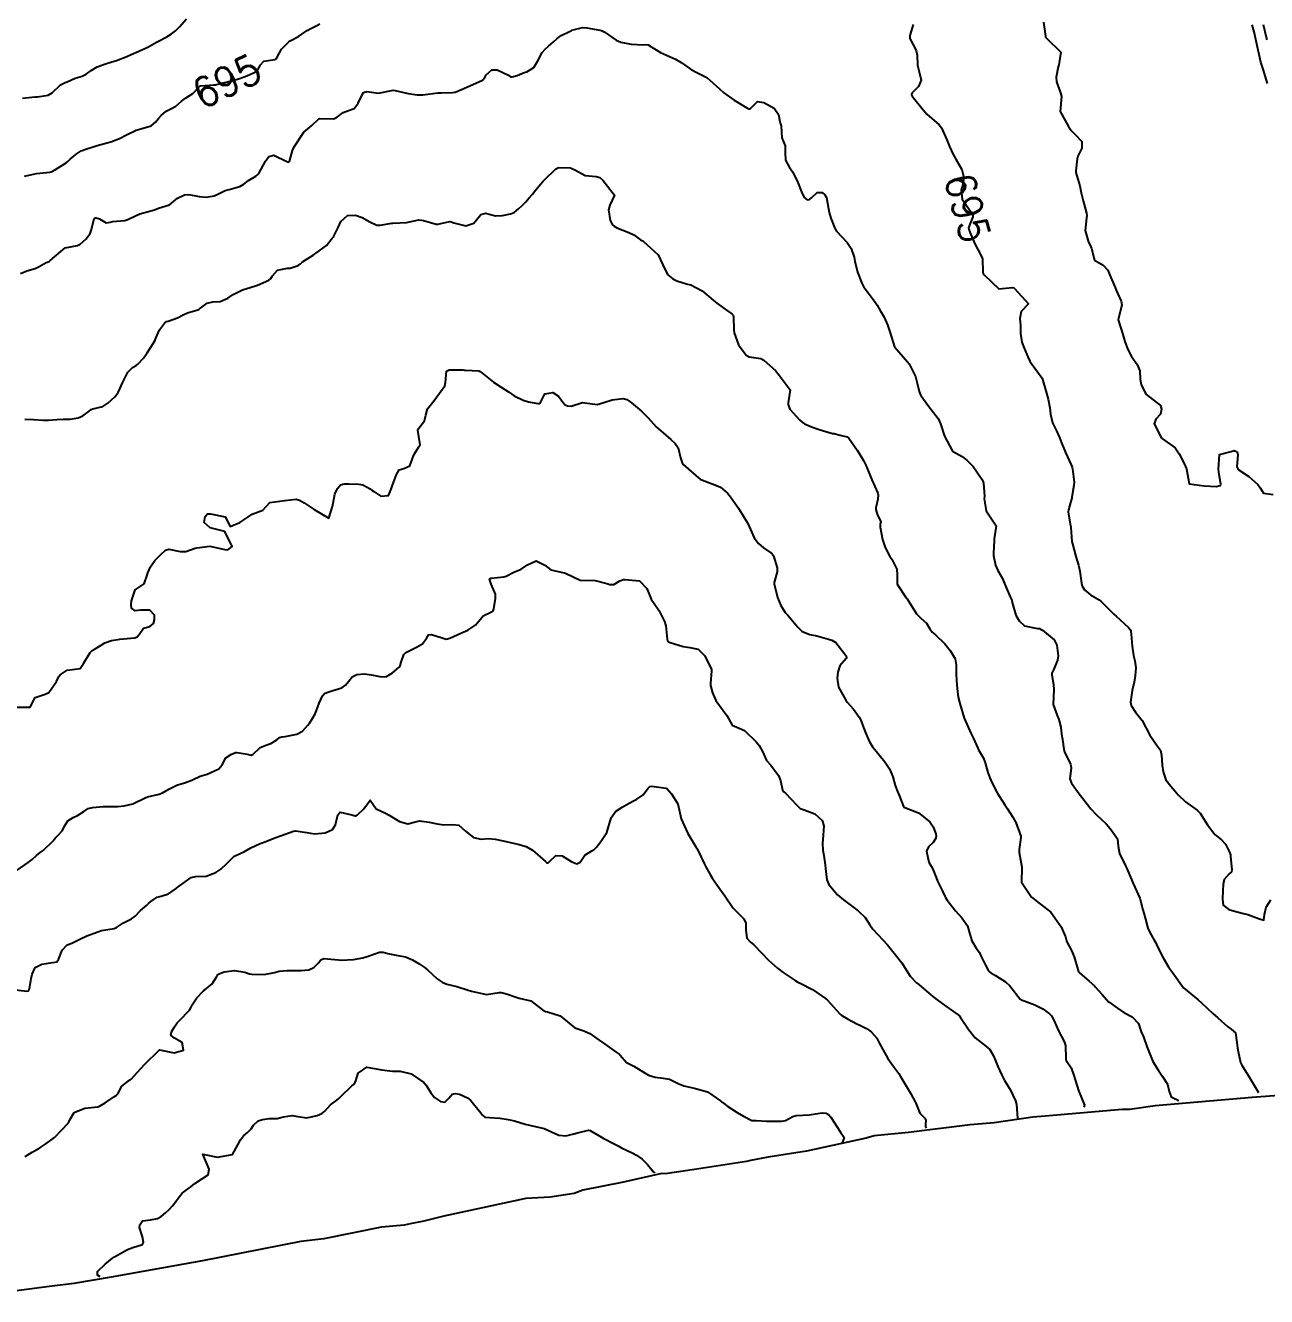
# Model space of a CAD drawing. Header units: metres. Extents: x 292545 to 299085, y 7450245 to 7463078.
# Drawn here: x 293820.4 to 293987.8, y 7462580.2 to 7462751.7 of the extents above; entities that cross this region are included whole.
import ezdxf
from ezdxf.enums import TextEntityAlignment as Align

# ---------------------------------------------------------------- set-up
doc = ezdxf.new("R2010")
doc.units = ezdxf.units.M
for name, color, linetype in [('Area', 45, 'Continuous'), ('Cotas', 45, 'Continuous'), ('Curvas de Nivel 1m', 11, 'Continuous'), ('Curvas de Nivel 5m', 15, 'Continuous')]:
    doc.layers.add(name, color=color, linetype=linetype)
doc.styles.add('Style-STANDARD', font='STANDARD.shx')

msp = doc.modelspace()

# ---------------------------------------------------------------- linework, layer by layer
at = {"layer": 'Area'}
msp.add_polyline3d([(293992.36, 7462607.53, 696.35), (293985.83, 7462607.04, 695.91), (293972.73, 7462605.92, 697.13), (293969.34, 7462605.41, 697.3), (293968.31, 7462605.44, 697.37), (293957.91, 7462604.54, 698.7), (293956.23, 7462604.38, 698.79), (293951.02, 7462603.61, 699.2), (293947.79, 7462603.35, 699.61), (293939.47, 7462602.34, 700.27), (293934.83, 7462601.87, 700.72), (293933.77, 7462601.58, 700.84), (293925.71, 7462599.83, 701.07), (293920.53, 7462599.02, 701.04), (293918.18, 7462598.57, 701.12), (293917.61, 7462598.4, 701.14), (293910.61, 7462597.35, 701.52), (293906.65, 7462596.74, 701.8), (293906.22, 7462596.78, 701.78), (293900.81, 7462595.59, 702.24), (293895.53, 7462594.56, 702.2), (293894.37, 7462594.08, 702.22), (293891.16, 7462593.61, 702.31), (293887.84, 7462593.43, 702.32), (293876.78, 7462591.04, 702.63), (293874.09, 7462590.35, 702.7), (293872.27, 7462589.99, 702.75), (293871.44, 7462589.84, 702.67), (293868.39, 7462589.55, 702.83), (293860.63, 7462588, 702.68), (293857.51, 7462587.64, 702.45), (293844.26, 7462585, 702.39), (293831.92, 7462582.82, 702), (293826.91, 7462581.95, 701.88), (293823.59, 7462581.57, 701.66), (293813.26, 7462580.2, 701.23)], dxfattribs=at)
at = {"layer": 'Curvas de Nivel 1m', "flags": 128}
for points, elevation in [([(293819.96, 7462741.86), (293821.62, 7462742.03), (293821.97, 7462742.04), (293823.41, 7462742.23), (293823.97, 7462742.58), (293825.11, 7462743.64), (293825.7, 7462743.93), (293825.99, 7462744.06), (293827.09, 7462744.52), (293828, 7462744.81), (293828.55, 7462745.06), (293829.22, 7462745.59), (293830.02, 7462746.08), (293831.14, 7462746.45), (293832.02, 7462746.72), (293832.66, 7462746.92), (293834.03, 7462747.45), (293834.22, 7462747.54), (293836.04, 7462748.36), (293836.85, 7462748.7), (293838.05, 7462749.39), (293838.11, 7462749.43), (293838.21, 7462749.49), (293839.41, 7462750.13), (293840.07, 7462750.52), (293840.61, 7462750.92), (293841.16, 7462751.45), (293842.09, 7462752.53)], 694), ([(293819.69, 7462718.2), (293820.54, 7462718.54), (293821.69, 7462718.87), (293822.23, 7462719.14), (293823.17, 7462719.67), (293823.54, 7462719.83), (293823.71, 7462719.93), (293825.72, 7462721.63), (293827.36, 7462721.98), (293827.73, 7462722.14), (293828.52, 7462722.82), (293829.07, 7462723.6), (293829.25, 7462724.11), (293829.61, 7462725.59), (293829.7, 7462725.67), (293829.77, 7462725.7), (293829.9, 7462725.71), (293830.34, 7462725.58), (293831.24, 7462725.04), (293831.77, 7462725.13), (293832.12, 7462725.2), (293833.77, 7462725.34), (293833.92, 7462725.39), (293834.24, 7462725.54), (293835.28, 7462726.02), (293835.78, 7462726.22), (293836.77, 7462726.49), (293837.79, 7462726.79), (293838.3, 7462726.98), (293839.79, 7462727.47), (293840.89, 7462728.37), (293841.81, 7462728.82), (293842.4, 7462728.85), (293843.81, 7462728.58), (293844.75, 7462728.47), (293845.81, 7462728.68), (293846.3, 7462728.9), (293847.32, 7462729.38), (293847.82, 7462729.53), (293849.26, 7462729.92), (293849.83, 7462730.24), (293850.44, 7462730.74), (293851.42, 7462731.33), (293851.68, 7462731.5), (293851.85, 7462731.69), (293852.75, 7462733.32), (293853.21, 7462733.97), (293853.88, 7462734.15), (293855.61, 7462733.28), (293855.86, 7462733.19), (293855.96, 7462733.28), (293856.37, 7462734.79), (293856.59, 7462735.27), (293857.91, 7462737.25), (293858.99, 7462738.17), (293859.93, 7462739.06), (293860.06, 7462739.1), (293861.93, 7462739.06), (293862.29, 7462739.2), (293863.21, 7462739.92), (293863.95, 7462740.16), (293864.68, 7462740.44), (293865.25, 7462741.17), (293865.48, 7462741.65), (293865.98, 7462742.59), (293866.4, 7462742.74), (293867.98, 7462742.52), (293869.73, 7462742.86), (293869.98, 7462742.92), (293870.21, 7462742.87), (293871.98, 7462742.45), (293873.19, 7462742.29), (293873.98, 7462742.31), (293874.64, 7462742.39), (293875.98, 7462742.55), (293876.45, 7462742.57), (293877.98, 7462742.6), (293878.32, 7462742.67), (293879.18, 7462743), (293879.99, 7462743.36), (293881.13, 7462743.84), (293882, 7462744.27), (293882.33, 7462744.64), (293882.5, 7462744.97), (293883.29, 7462745.68), (293884.01, 7462745.65), (293885.5, 7462744.93), (293885.8, 7462744.72), (293886, 7462744.71), (293886.17, 7462744.75), (293886.68, 7462744.91), (293887.63, 7462745.28), (293888.01, 7462745.4), (293888.93, 7462745.98), (293889.46, 7462746.88), (293890.04, 7462747.99), (293890.45, 7462748.46), (293890.93, 7462748.86), (293891.53, 7462749.38), (293892.06, 7462749.89), (293892.62, 7462750.29), (293893.74, 7462750.83), (293893.97, 7462750.94), (293894.08, 7462750.99), (293895.51, 7462751.38), (293896.08, 7462751.34), (293897.85, 7462751.01), (293898.08, 7462750.95), (293898.42, 7462750.78), (293900.06, 7462749.66), (293900.68, 7462749.38), (293902.06, 7462749.13), (293903.72, 7462749.05), (293904.06, 7462749.07), (293904.37, 7462749.02), (293904.83, 7462748.7), (293906.04, 7462747.99), (293907.25, 7462747.45), (293908.03, 7462747.12), (293908.79, 7462746.65), (293910.01, 7462745.79), (293910.75, 7462745.37), (293912, 7462744.77), (293912.26, 7462744.61), (293913.99, 7462743.11), (293914.58, 7462742.58), (293915.97, 7462741.55), (293917.65, 7462740.54), (293917.86, 7462740.45), (293917.95, 7462740.41), (293918.11, 7462740.38), (293918.25, 7462740.54), (293919.09, 7462741.4), (293919.96, 7462741.27), (293921.35, 7462740.51), (293921.94, 7462739.63), (293922.11, 7462738.67), (293922.17, 7462738.5), (293922.29, 7462738.13), (293922.4, 7462736.49), (293922.82, 7462735.41), (293922.84, 7462734.49), (293922.87, 7462733.48), (293923.42, 7462732.48), (293923.85, 7462731.85), (293924.56, 7462730.46), (293925.06, 7462729.21), (293925.42, 7462728.45), (293925.81, 7462728.14), (293926.11, 7462728.15), (293926.41, 7462728.44), (293927.16, 7462729.1), (293927.82, 7462729.1), (293928.2, 7462728.81), (293928.4, 7462728.42), (293928.55, 7462727.67), (293928.79, 7462726.41), (293929.01, 7462725.64), (293929.48, 7462724.4), (293929.56, 7462724.2), (293929.76, 7462723.92), (293931.22, 7462722.39), (293931.73, 7462721.56), (293932.13, 7462720.38), (293932.23, 7462719.85), (293932.57, 7462718.37), (293933.16, 7462716.88), (293933.46, 7462716.36), (293933.67, 7462716.09), (293934.99, 7462714.34), (293935.23, 7462713.93), (293935.63, 7462713.2), (293936.2, 7462712.32), (293936.65, 7462711.27), (293936.97, 7462710.32), (293937.57, 7462708.31), (293939.34, 7462706.29), (293939.55, 7462706), (293940.4, 7462704.28), (293940.66, 7462703.42), (293940.91, 7462702.27), (293941.07, 7462701.84), (293941.49, 7462701.22), (293942.22, 7462700.25), (293943.46, 7462698.64), (293943.67, 7462698.24), (293943.77, 7462697.91), (293944.32, 7462696.23), (293945.4, 7462694.22), (293946.69, 7462693.5), (293947.39, 7462692.97), (293948.18, 7462692.18), (293949.37, 7462690.44), (293949.5, 7462690.17), (293949.6, 7462689.93), (293949.74, 7462688.17), (293949.68, 7462687.81), (293949.95, 7462686.16), (293951.28, 7462684.15), (293951.04, 7462682.38), (293951.03, 7462682.15), (293950.93, 7462680.47), (293950.94, 7462680.15), (293951.22, 7462678.86), (293951.53, 7462678.15), (293952.13, 7462677.06), (293952.5, 7462676.14), (293953.18, 7462674.56), (293953.33, 7462674.29), (293953.41, 7462674.13), (293953.47, 7462673.82), (293953.93, 7462672.12), (293954.39, 7462671.36), (293955.13, 7462670.68), (293956.88, 7462670.33), (293957.13, 7462670.29), (293957.27, 7462670.23), (293957.55, 7462670.07), (293959.1, 7462668.76), (293959.47, 7462668.05), (293959.67, 7462666.64), (293959.57, 7462666.05), (293959.06, 7462664.81), (293958.82, 7462664.3), (293958.8, 7462664.06), (293959.03, 7462662.76), (293959.08, 7462662.06), (293959, 7462660.06), (293959.53, 7462658.59), (293959.73, 7462658.05), (293960.01, 7462657.01), (293960.12, 7462656.04), (293960.25, 7462655.34), (293960.43, 7462654.04), (293960.53, 7462653.64), (293960.92, 7462652.88), (293961.33, 7462652.03), (293961.39, 7462651.53), (293961.22, 7462650.03), (293961.44, 7462649.46), (293962.51, 7462648.01), (293962.86, 7462647.56), (293964.07, 7462646), (293964.82, 7462645.16), (293965.45, 7462644.61), (293966.14, 7462643.97), (293966.44, 7462643.6), (293966.8, 7462643.13), (293967.68, 7462641.95), (293967.77, 7462640.96), (293967.95, 7462639.95), (293968.75, 7462638.28), (293968.92, 7462637.94), (293969.07, 7462637.6), (293969.79, 7462635.93), (293970.69, 7462633.92), (293971.1, 7462632.34), (293971.23, 7462631.91), (293971.45, 7462631.12), (293971.76, 7462629.9), (293972.03, 7462629.29), (293972.63, 7462628.26), (293972.82, 7462627.89), (293973.03, 7462627.48), (293973.82, 7462625.88), (293974.58, 7462624.58), (293975.14, 7462623.86), (293976.55, 7462621.85), (293978.53, 7462620.24), (293978.97, 7462619.82), (293980.51, 7462618.37), (293981.19, 7462617.79), (293982.49, 7462616.64), (293982.99, 7462616.27), (293983.57, 7462615.76), (293983.75, 7462614.48), (293983.85, 7462613.76), (293983.95, 7462613.26), (293984.24, 7462611.75), (293984.43, 7462611.39), (293985.47, 7462609.74), (293986.39, 7462608.16), (293986.68, 7462607.73)], 696), ([(293957.68, 7462752.07), (293957.94, 7462750.2), (293957.97, 7462750.07), (293958.07, 7462749.91), (293960.04, 7462748.05), (293959.73, 7462746.35), (293959.68, 7462746.05), (293959.39, 7462744.67), (293959.44, 7462744.06), (293959.98, 7462742.55), (293960.09, 7462742.05), (293959.95, 7462740.05), (293961.07, 7462738.03), (293961.39, 7462737.5), (293961.91, 7462736.97), (293962.84, 7462736.01), (293962.83, 7462735.08), (293962.32, 7462734.02), (293962.22, 7462733.67), (293962.02, 7462732.02), (293962.05, 7462731.81), (293962.57, 7462730.01), (293962.78, 7462729.06), (293963.01, 7462728.01), (293963.46, 7462726.34), (293963.52, 7462726), (293963.48, 7462725.71), (293963.32, 7462724.01), (293963.74, 7462722.43), (293963.99, 7462722), (293964.15, 7462721.58), (293964.54, 7462719.99), (293965.71, 7462719.32), (293966.36, 7462718.63), (293966.63, 7462717.97), (293967.33, 7462716.31), (293967.49, 7462715.96), (293967.66, 7462715.55), (293968.17, 7462714.47), (293968.25, 7462713.95), (293967.79, 7462712.12), (293967.76, 7462711.96), (293967.79, 7462711.79), (293968.37, 7462709.95), (293968.67, 7462709.03), (293969.06, 7462707.94), (293969.56, 7462706.99), (293970.32, 7462705.92), (293970.66, 7462705.04), (293970.71, 7462703.92), (293970.84, 7462703.24), (293971.5, 7462701.91), (293973.48, 7462700.39), (293973.61, 7462699.89), (293973.47, 7462699.23), (293972.81, 7462698.54), (293972.6, 7462697.9), (293973.44, 7462696.27), (293973.58, 7462696.04), (293973.74, 7462695.89), (293975.42, 7462694.67), (293975.99, 7462693.85), (293976.67, 7462692.57), (293976.95, 7462691.84), (293977.35, 7462689.84), (293979.35, 7462689.53), (293981, 7462689.45), (293981.35, 7462689.53), (293981.54, 7462689.6), (293981.62, 7462689.79), (293981.37, 7462691.1), (293981.3, 7462691.79), (293981.4, 7462693.79), (293982.99, 7462694.19), (293983.41, 7462694.3), (293983.8, 7462694.15), (293983.9, 7462693.76), (293983.74, 7462692.12), (293983.92, 7462691.76), (293985.37, 7462690.8), (293986.61, 7462689.73), (293986.9, 7462689.28), (293987.34, 7462688.58), (293988.67, 7462688.37)], 694), ([(293987.91, 7462743.8), (293987.31, 7462745.73), (293987.01, 7462746.71), (293986.76, 7462747.73), (293986.63, 7462748.31), (293986.33, 7462749.74), (293986.08, 7462750.78), (293985.83, 7462751.74)], 694), ([(293820.29, 7462698.54), (293821.45, 7462698.49), (293822.73, 7462698.39), (293823.45, 7462698.39), (293824.59, 7462698.51), (293825.45, 7462698.56), (293826.39, 7462698.56), (293827.45, 7462698.72), (293828.08, 7462698.98), (293828.94, 7462699.6), (293829.23, 7462699.83), (293829.47, 7462699.92), (293830.78, 7462700.27), (293831.47, 7462700.69), (293832.43, 7462701.56), (293832.89, 7462702.16), (293833.51, 7462703.54), (293834.17, 7462704.89), (293834.81, 7462705.53), (293835.28, 7462705.78), (293835.54, 7462705.96), (293836.27, 7462706.79), (293836.76, 7462707.5), (293837.58, 7462708.76), (293837.85, 7462709.21), (293837.96, 7462709.49), (293838.46, 7462710.61), (293839.1, 7462711.48), (293839.38, 7462711.7), (293839.61, 7462711.78), (293840.87, 7462712.2), (293841.62, 7462712.6), (293842.2, 7462712.87), (293843.63, 7462713.28), (293843.73, 7462713.32), (293843.84, 7462713.42), (293844.85, 7462714.2), (293845.64, 7462714.35), (293846.61, 7462714.42), (293847.65, 7462714.88), (293848.39, 7462715.37), (293849.66, 7462716), (293850.68, 7462716.32), (293851.67, 7462716.6), (293853.18, 7462717.31), (293853.47, 7462717.51), (293853.68, 7462717.89), (293854.37, 7462718.62), (293855.7, 7462718.89), (293856.06, 7462718.91), (293857.13, 7462719.27), (293857.46, 7462719.51), (293857.71, 7462719.75), (293859.15, 7462720.67), (293859.72, 7462721.05), (293859.82, 7462721.13), (293859.98, 7462721.23), (293860.97, 7462721.97), (293861.74, 7462722.94), (293861.86, 7462723.09), (293861.95, 7462723.21), (293862.56, 7462724.4), (293862.89, 7462725.19), (293863.78, 7462726.03), (293864.89, 7462726.07), (293865.78, 7462725.76), (293866.82, 7462725.15), (293867.77, 7462724.69), (293868.19, 7462724.71), (293869.77, 7462724.96), (293869.91, 7462724.97), (293871.77, 7462725.09), (293873.44, 7462725.41), (293873.78, 7462725.4), (293874.05, 7462725.34), (293874.99, 7462725.05), (293875.77, 7462724.85), (293875.97, 7462724.84), (293876.8, 7462725.03), (293877.6, 7462725.2), (293877.77, 7462725.18), (293878.16, 7462725.02), (293879.77, 7462724.62), (293880.82, 7462724.98), (293881.78, 7462726.15), (293882.42, 7462726.33), (293883.78, 7462725.99), (293884.72, 7462726), (293885.78, 7462726.24), (293886.29, 7462726.41), (293886.87, 7462726.91), (293887.34, 7462727.36), (293887.8, 7462727.79), (293888.32, 7462728.38), (293888.74, 7462728.89), (293889.22, 7462729.49), (293889.83, 7462730.25), (293890.13, 7462730.58), (293890.43, 7462730.87), (293891.86, 7462732.27), (293892.24, 7462732.47), (293893.86, 7462732.43), (293894.56, 7462732.12), (293895.84, 7462731.43), (293897.35, 7462731.28), (293897.84, 7462731.12), (293898.24, 7462730.78), (293899.81, 7462728.76), (293899.18, 7462727.39), (293898.99, 7462726.77), (293899.21, 7462725.32), (293899.55, 7462724.76), (293899.76, 7462724.59), (293900.15, 7462724.36), (293901.75, 7462723.74), (293902.42, 7462723.41), (293903.34, 7462722.72), (293903.61, 7462722.58), (293903.74, 7462722.5), (293905.72, 7462720.69), (293906.65, 7462718.68), (293907.02, 7462718), (293907.68, 7462717.46), (293908.22, 7462717.2), (293909.67, 7462716.76), (293910.13, 7462716.64), (293911.66, 7462715.87), (293913.11, 7462714.6), (293913.4, 7462714.35), (293913.64, 7462714.19), (293915.06, 7462713.14), (293915.62, 7462712.74), (293915.81, 7462712.57), (293915.85, 7462712.34), (293915.91, 7462710.57), (293915.96, 7462710.2), (293916.55, 7462708.56), (293917.56, 7462707.19), (293917.99, 7462706.97), (293919.55, 7462706.72), (293919.97, 7462706.52), (293921.53, 7462705.11), (293922.04, 7462704.49), (293923.5, 7462702.48), (293923.22, 7462700.75), (293923.24, 7462700.48), (293923.47, 7462699.88), (293924.78, 7462698.46), (293925.14, 7462698.15), (293925.45, 7462697.93), (293926.37, 7462697.51), (293927.44, 7462697.14), (293929.23, 7462696.62), (293929.43, 7462696.59), (293929.59, 7462696.56), (293930.25, 7462696.4), (293931.2, 7462696.15), (293931.43, 7462695.98), (293932.55, 7462694.37), (293933.39, 7462692.97), (293933.7, 7462692.36), (293933.92, 7462691.81), (293934.51, 7462690.35), (293935.34, 7462688.54), (293935.39, 7462688.34), (293935.33, 7462687.74), (293935.07, 7462686.59), (293935.07, 7462686.34), (293935.31, 7462685.6), (293935.73, 7462684.76), (293935.67, 7462684.33), (293935.66, 7462683.97), (293935.96, 7462682.33), (293936.29, 7462681.36), (293936.77, 7462680.32), (293936.96, 7462680.03), (293937.23, 7462679.64), (293937.88, 7462678.3), (293937.95, 7462677.55), (293937.93, 7462676.3), (293939.17, 7462674.44), (293939.3, 7462674.29), (293939.5, 7462673.95), (293940.57, 7462672.28), (293941.14, 7462671.72), (293941.88, 7462671.01), (293942.35, 7462670.25), (293942.68, 7462669.81), (293943.12, 7462669.45), (293944.39, 7462668.23), (293945.09, 7462667.35), (293945.75, 7462666.21), (293945.89, 7462665.39), (293945.89, 7462664.21), (293945.95, 7462663.3), (293946.04, 7462662.21), (293946.18, 7462661.04), (293946.38, 7462660.21), (293946.98, 7462658.2), (293947.89, 7462656.19), (293948.23, 7462655.46), (293948.82, 7462654.17), (293948.85, 7462654.09), (293948.93, 7462653.96), (293949.57, 7462652.82), (293949.8, 7462652.17), (293950.19, 7462650.87), (293950.42, 7462650.16), (293950.56, 7462649.83), (293950.87, 7462649.19), (293951.44, 7462648.14), (293952.46, 7462646.51), (293952.73, 7462646.13), (293952.83, 7462645.97), (293953.56, 7462644.86), (293953.97, 7462644.12), (293954.62, 7462642.29), (293954.63, 7462642.11), (293954.38, 7462640.51), (293954.4, 7462640.11), (293954.74, 7462638.11), (293954.72, 7462636.11), (293956.06, 7462634.09), (293956.4, 7462633.79), (293956.69, 7462633.58), (293958.67, 7462632.06), (293960.07, 7462630.05), (293960.63, 7462628.73), (293960.78, 7462628.19), (293960.84, 7462628.04), (293961.46, 7462626.87), (293961.81, 7462626.02), (293962.29, 7462624.3), (293962.4, 7462624.01), (293962.47, 7462623.91), (293962.57, 7462623.81), (293963.79, 7462622.77), (293964.55, 7462622.11), (293964.67, 7462621.99), (293965.59, 7462620.92), (293966.44, 7462619.97), (293966.52, 7462619.9), (293967.65, 7462619.09), (293968.51, 7462618.51), (293969.66, 7462617.93), (293970.49, 7462617.05), (293970.76, 7462616.19), (293970.85, 7462615.92), (293971.15, 7462615.23), (293971.62, 7462613.91), (293972.43, 7462611.9), (293973.21, 7462610.67), (293973.74, 7462609.88), (293974.4, 7462608.86), (293974.65, 7462607.87), (293974.89, 7462607.12), (293975.42, 7462606.88), (293975.81, 7462606.72), (293975.84, 7462606.55)], 697), ([(293818.99, 7462659.71), (293820.99, 7462659.69), (293821.67, 7462661.02), (293823.01, 7462661.47), (293823.52, 7462661.66), (293824.53, 7462663.15), (293824.77, 7462663.64), (293824.86, 7462663.82), (293825.04, 7462664.04), (293826, 7462664.68), (293827.05, 7462664.83), (293827.74, 7462664.92), (293828.18, 7462665.6), (293829.08, 7462667.08), (293829.35, 7462667.32), (293829.75, 7462667.58), (293830.58, 7462668.08), (293831.09, 7462668.37), (293831.95, 7462668.71), (293833.1, 7462668.89), (293834.58, 7462669.01), (293835.1, 7462669.05), (293835.43, 7462669.18), (293835.72, 7462669.51), (293836.27, 7462670.36), (293837.12, 7462670.59), (293837.63, 7462670.99), (293837.79, 7462671.49), (293837.76, 7462672.11), (293837.15, 7462672.8), (293835.86, 7462672.79), (293835.14, 7462672.69), (293834.67, 7462673.05), (293834.62, 7462673.53), (293834.66, 7462674.03), (293835.18, 7462675.52), (293836.37, 7462676.33), (293836.79, 7462677.5), (293836.88, 7462677.83), (293837.21, 7462678.62), (293837.81, 7462679.49), (293838.53, 7462680.19), (293839.24, 7462680.89), (293839.72, 7462680.99), (293841.24, 7462680.68), (293841.98, 7462680.7), (293843.25, 7462681.16), (293843.47, 7462681.21), (293845.25, 7462681.4), (293847.25, 7462680.98), (293847.68, 7462680.94), (293848.23, 7462681.37), (293847.27, 7462683.38), (293845.28, 7462683.9), (293844.47, 7462684.6), (293844.62, 7462685.41), (293844.92, 7462685.78), (293845.3, 7462685.78), (293847.29, 7462685.38), (293847.99, 7462684.08), (293849.29, 7462684.62), (293850.35, 7462685.34), (293850.92, 7462685.72), (293851.3, 7462685.88), (293852.37, 7462686.25), (293853.32, 7462687.31), (293855.33, 7462687.58), (293856.86, 7462687.73), (293857.33, 7462687.6), (293857.96, 7462687.25), (293859.31, 7462686.35), (293861.29, 7462685.21), (293861.77, 7462686.76), (293861.85, 7462687.2), (293862.11, 7462688.42), (293862.43, 7462689.2), (293862.87, 7462689.67), (293863.35, 7462689.8), (293863.97, 7462689.8), (293865.35, 7462689.77), (293865.86, 7462689.67), (293866.85, 7462689.15), (293867.14, 7462688.94), (293867.34, 7462688.8), (293868.31, 7462688.15), (293869.33, 7462688.24), (293869.68, 7462689.11), (293869.86, 7462689.63), (293870.41, 7462691.1), (293870.76, 7462691.71), (293871.38, 7462691.91), (293872.22, 7462692.24), (293872.54, 7462693.08), (293872.74, 7462693.73), (293873.41, 7462694.8), (293873.54, 7462694.94), (293873.61, 7462695.07), (293873.42, 7462696.2), (293873.3, 7462697.07), (293873.33, 7462697.18), (293873.44, 7462697.34), (293874.18, 7462698.33), (293874.36, 7462699.06), (293874.6, 7462699.93), (293875.48, 7462701.05), (293876.92, 7462703.03), (293877.03, 7462703.51), (293877.17, 7462705.03), (293877.53, 7462705.21), (293879.35, 7462705.19), (293879.53, 7462705.17), (293879.7, 7462705.16), (293881.53, 7462705.04), (293881.69, 7462704.97), (293883.51, 7462703.52), (293884.39, 7462702.94), (293885.5, 7462702.24), (293886.29, 7462701.71), (293887.49, 7462701.12), (293888.23, 7462700.89), (293889.48, 7462700.64), (293889.7, 7462700.66), (293889.87, 7462700.88), (293890.4, 7462701.96), (293891.5, 7462702.15), (293892.27, 7462701.63), (293892.86, 7462700.84), (293893.14, 7462700.49), (293893.48, 7462700.32), (293893.99, 7462700.31), (293895.48, 7462700.81), (293897.48, 7462700.54), (293898.36, 7462700.78), (293899.49, 7462701.16), (293900.92, 7462701.31), (293901.49, 7462701.21), (293901.76, 7462701.01), (293902.09, 7462700.73), (293903.47, 7462699.63), (293904.35, 7462698.7), (293905.44, 7462697.5), (293906.38, 7462696.68), (293907.42, 7462695.8), (293908, 7462695.24), (293908.39, 7462694.66), (293908.73, 7462693.31), (293908.93, 7462692.65), (293909.12, 7462692.39), (293909.38, 7462692.17), (293911.13, 7462690.62), (293911.36, 7462690.45), (293911.68, 7462690.3), (293913.35, 7462689.69), (293914.11, 7462689.35), (293915.06, 7462688.57), (293915.34, 7462688.23), (293916.52, 7462686.56), (293917.3, 7462685.3), (293917.74, 7462684.55), (293918.15, 7462683.67), (293918.65, 7462682.54), (293919.26, 7462681.79), (293919.92, 7462681.19), (293920.9, 7462680.51), (293921.1, 7462680.36), (293921.24, 7462680.1), (293921.75, 7462678.49), (293921.77, 7462677.94), (293921.37, 7462676.5), (293921.37, 7462676.32), (293921.81, 7462674.49), (293922.24, 7462673.4), (293922.85, 7462672.48), (293923.14, 7462672.16), (293924.55, 7462670.47), (293925.12, 7462669.89), (293926.16, 7462669.49), (293927.11, 7462669.31), (293928.66, 7462668.86), (293929.11, 7462668.72), (293929.67, 7462668.4), (293931.08, 7462666.6), (293931.11, 7462666.39), (293931.07, 7462666.26), (293930.21, 7462665.25), (293929.96, 7462664.4), (293929.84, 7462663.6), (293930.02, 7462662.4), (293931.01, 7462660.66), (293931.22, 7462660.39), (293932.04, 7462659.42), (293932.8, 7462658.36), (293932.98, 7462658.02), (293933.62, 7462656.35), (293934.15, 7462655.13), (293934.63, 7462654.34), (293934.93, 7462653.97), (293936.29, 7462652.33), (293936.9, 7462651.36), (293937.36, 7462650.31), (293937.69, 7462649.12), (293937.97, 7462648.3), (293938.26, 7462647.7), (293938.79, 7462646.29), (293938.84, 7462646.22), (293938.97, 7462646.16), (293940.82, 7462645.46), (293942.37, 7462644.25), (293942.81, 7462643.57), (293943.15, 7462642.6), (293943.21, 7462642.24), (293943.12, 7462641.92), (293942.78, 7462641.46), (293942.18, 7462640.85), (293941.89, 7462640.26), (293942.23, 7462638.77), (293942.51, 7462638.25), (293942.74, 7462637.83), (293943.2, 7462636.72), (293943.39, 7462636.24), (293944.06, 7462634.87), (293944.38, 7462634.22), (293944.47, 7462634.01), (293944.69, 7462633.67), (293945.81, 7462632.21), (293946.66, 7462631.27), (293947.44, 7462630.19), (293947.75, 7462629.07), (293948.02, 7462628.19), (293948.61, 7462627.21), (293949.04, 7462626.61), (293949.25, 7462626.17), (293949.84, 7462624.91), (293950.26, 7462624.15), (293950.4, 7462623.98), (293950.57, 7462623.85), (293951.2, 7462623.51), (293952.56, 7462622.65), (293953.12, 7462622.12), (293954.53, 7462620.31), (293954.66, 7462620.23), (293955.07, 7462620.1), (293956.53, 7462619.57), (293957.57, 7462619.01), (293958.51, 7462618.35), (293958.77, 7462618.06), (293959.06, 7462617.49), (293959.69, 7462616.05), (293960.46, 7462614.61), (293960.63, 7462614.04), (293960.68, 7462612.28), (293960.76, 7462612.04), (293961.43, 7462611.03), (293961.78, 7462610.02), (293962.38, 7462608.01), (293963.2, 7462606), (293963.12, 7462605.76)], 698), ([(293819.24, 7462637.71), (293820.74, 7462638.76), (293821.29, 7462639.14), (293821.86, 7462639.68), (293822.34, 7462640.09), (293822.76, 7462640.38), (293824.1, 7462641.65), (293824.39, 7462642.03), (293824.78, 7462642.43), (293825.35, 7462643.08), (293825.61, 7462643.63), (293826.08, 7462644.36), (293826.82, 7462644.83), (293827.36, 7462645.07), (293828.25, 7462645.61), (293828.57, 7462645.86), (293828.83, 7462646.03), (293829.39, 7462646.16), (293830.83, 7462646.3), (293832.09, 7462646.3), (293832.83, 7462646.29), (293833.66, 7462646.37), (293834.83, 7462646.65), (293836.6, 7462647.5), (293836.77, 7462647.58), (293836.84, 7462647.6), (293838.39, 7462647.94), (293838.85, 7462648.13), (293839.7, 7462648.62), (293840.87, 7462649.2), (293841.05, 7462649.27), (293841.68, 7462649.44), (293842.56, 7462649.75), (293842.88, 7462649.91), (293843.91, 7462650.39), (293844.89, 7462650.68), (293846.44, 7462651.39), (293846.9, 7462651.94), (293847.41, 7462652.87), (293848.17, 7462653.37), (293848.72, 7462653.56), (293848.92, 7462653.59), (293850.25, 7462653.34), (293850.82, 7462653.24), (293850.91, 7462653.26), (293851.02, 7462653.33), (293852, 7462654.25), (293852.93, 7462654.63), (293853.44, 7462654.8), (293854.25, 7462655.3), (293854.65, 7462655.59), (293854.95, 7462655.71), (293855.4, 7462655.74), (293856.95, 7462656.04), (293857.72, 7462656.48), (293858.45, 7462657.25), (293858.67, 7462657.54), (293858.97, 7462658.02), (293859.42, 7462658.8), (293859.6, 7462659.23), (293859.97, 7462660.25), (293860.42, 7462661.23), (293860.7, 7462661.54), (293861.02, 7462661.68), (293861.69, 7462661.88), (293863.02, 7462662.32), (293863.54, 7462662.68), (293863.94, 7462663.18), (293864.44, 7462663.78), (293865.04, 7462664.1), (293866.09, 7462664.2), (293867.04, 7462664.07), (293868.38, 7462663.78), (293869.04, 7462663.84), (293869.85, 7462664.31), (293870.79, 7462665.1), (293870.9, 7462665.26), (293871.06, 7462665.75), (293871.38, 7462666.8), (293871.65, 7462667.09), (293873.09, 7462667.78), (293873.92, 7462668.24), (293874.48, 7462669.06), (293874.71, 7462669.45), (293875.11, 7462669.52), (293876.57, 7462669.04), (293877.1, 7462668.86), (293877.62, 7462669.02), (293879.11, 7462669.67), (293880.03, 7462670.07), (293881.12, 7462670.8), (293881.25, 7462670.98), (293882.09, 7462672.01), (293883.15, 7462672.52), (293883.43, 7462672.67), (293883.52, 7462672.95), (293883.76, 7462674.36), (293883.77, 7462674.94), (293883.19, 7462676.29), (293882.97, 7462676.95), (293883.2, 7462677.11), (293884.87, 7462677.27), (293885.21, 7462677.38), (293886.23, 7462677.9), (293887.22, 7462678.33), (293888.08, 7462678.9), (293889.23, 7462679.42), (293890.44, 7462678.87), (293891.21, 7462678.2), (293892.02, 7462678.04), (293893.21, 7462677.78), (293895.19, 7462676.81), (293897.19, 7462676.79), (293898.79, 7462676.37), (293899.19, 7462676.23), (293899.72, 7462676.22), (293900.52, 7462676.75), (293901.03, 7462676.9), (293901.2, 7462676.92), (293903.19, 7462676.72), (293904.17, 7462675.69), (293904.57, 7462674.7), (293904.74, 7462674.27), (293905.16, 7462673.67), (293905.86, 7462672.68), (293906.57, 7462671.23), (293906.73, 7462670.67), (293906.92, 7462668.86), (293906.96, 7462668.67), (293907.1, 7462668.52), (293907.34, 7462668.43), (293909.09, 7462667.87), (293909.96, 7462667.76), (293911.09, 7462667.52), (293912.02, 7462666.61), (293912.88, 7462664.77), (293912.91, 7462664.6), (293912.76, 7462662.88), (293912.77, 7462662.6), (293913.02, 7462661.62), (293913.5, 7462660.6), (293914.98, 7462658.58), (293915.68, 7462657.28), (293916.96, 7462656.75), (293917.34, 7462656.55), (293918.94, 7462655.04), (293919.35, 7462654.53), (293919.82, 7462653.62), (293920.33, 7462652.52), (293920.9, 7462651.87), (293921.95, 7462650.49), (293922.19, 7462649.8), (293922.46, 7462648.49), (293922.66, 7462648.28), (293922.86, 7462648.11), (293924.41, 7462646.46), (293924.84, 7462646.04), (293925.42, 7462645.87), (293926.83, 7462645.3), (293927.81, 7462644.43), (293928.05, 7462643.67), (293927.98, 7462642.42), (293927.89, 7462641.31), (293927.91, 7462640.42), (293928.05, 7462639.71), (293928.24, 7462638.42), (293928.27, 7462637.95), (293928.47, 7462636.41), (293928.71, 7462635.77), (293929.88, 7462634.4), (293930.69, 7462633.72), (293932.49, 7462632.37), (293932.67, 7462632.24), (293933.63, 7462631.32), (293934.25, 7462630.35), (293934.64, 7462629.76), (293936, 7462628.33), (293936.62, 7462627.66), (293937.72, 7462626.31), (293938.59, 7462625.21), (293939.16, 7462624.29), (293939.69, 7462623.41), (293940.56, 7462622.52), (293940.85, 7462622.27), (293942.54, 7462620.85), (293943.33, 7462620.24), (293944.52, 7462619.38), (293946.17, 7462618.2), (293946.35, 7462618.05), (293946.5, 7462617.84), (293947.6, 7462616.19), (293948.47, 7462615.1), (293949.68, 7462614.17), (293950.45, 7462613.53), (293950.94, 7462612.66), (293951.14, 7462612.15), (293951.52, 7462611.24), (293952.01, 7462610.14), (293952.4, 7462609.36), (293953.18, 7462608.12), (293953.9, 7462606.58), (293954.02, 7462606.11), (293954.19, 7462604.26), (293954.16, 7462604.11)], 699), ([(293820.27, 7462599.07), (293820.67, 7462599.3), (293821.29, 7462599.68), (293822.29, 7462600.28), (293823.13, 7462600.82), (293824.3, 7462601.65), (293826.15, 7462603.62), (293826.22, 7462603.72), (293826.33, 7462604.04), (293826.95, 7462605.01), (293828.35, 7462605.6), (293830.13, 7462605.8), (293830.36, 7462605.87), (293831.12, 7462606.32), (293832.37, 7462607.18), (293832.6, 7462607.32), (293832.82, 7462607.55), (293833.36, 7462608.56), (293834.39, 7462609.37), (293834.49, 7462609.43), (293834.6, 7462609.53), (293835.47, 7462610.46), (293836.42, 7462611.51), (293838.44, 7462613.48), (293840.44, 7462613.06), (293841.68, 7462613.44), (293841.48, 7462614.47), (293840.46, 7462615.05), (293839.96, 7462615.47), (293840.04, 7462615.9), (293840.48, 7462616.6), (293840.83, 7462617.11), (293841.14, 7462617.45), (293842.51, 7462618.84), (293842.7, 7462619.24), (293842.78, 7462619.43), (293843.47, 7462620.47), (293844.32, 7462621.41), (293844.43, 7462621.51), (293844.54, 7462621.59), (293845.55, 7462622.4), (293846.16, 7462623.39), (293846.33, 7462623.63), (293846.57, 7462623.78), (293847.17, 7462623.98), (293848.57, 7462624.2), (293849.97, 7462623.95), (293850.57, 7462623.74), (293850.9, 7462623.67), (293852.57, 7462623.65), (293853.95, 7462623.92), (293854.57, 7462624.1), (293855.66, 7462624.19), (293856.57, 7462624.16), (293857.5, 7462624.18), (293858.57, 7462624.29), (293859.24, 7462624.57), (293859.89, 7462625.23), (293860.2, 7462625.61), (293860.59, 7462625.81), (293862.11, 7462625.68), (293862.59, 7462625.6), (293862.96, 7462625.56), (293864.59, 7462625.67), (293865.88, 7462625.87), (293866.59, 7462626.09), (293868.1, 7462626.63), (293868.6, 7462626.67), (293869.26, 7462626.45), (293870.59, 7462626.22), (293871.64, 7462626.04), (293872.59, 7462625.61), (293872.92, 7462625.41), (293873.46, 7462625.07), (293874.13, 7462624.61), (293874.57, 7462624.25), (293875.91, 7462623.04), (293876.56, 7462622.59), (293877.22, 7462622.35), (293878.55, 7462622.04), (293879.95, 7462621.58), (293880.54, 7462621.4), (293882.53, 7462620.96), (293884.28, 7462621.2), (293884.54, 7462621.22), (293884.76, 7462621.16), (293885.51, 7462620.93), (293886.3, 7462620.68), (293886.53, 7462620.6), (293886.97, 7462620.46), (293888.52, 7462620.08), (293890.1, 7462618.87), (293890.51, 7462618.66), (293890.76, 7462618.62), (293892.5, 7462618.07), (293893.95, 7462616.83), (293894.48, 7462616.44), (293895.69, 7462616.02), (293896.47, 7462615.66), (293897.76, 7462614.78), (293898.46, 7462614.28), (293900.04, 7462613.16), (293900.43, 7462612.88), (293900.56, 7462612.75), (293901.44, 7462611.75), (293902.42, 7462611.29), (293903.36, 7462610.71), (293904.41, 7462610.06), (293905.31, 7462609.79), (293906.4, 7462609.65), (293907.24, 7462609.51), (293908.4, 7462608.95), (293909.16, 7462608.64), (293910.39, 7462608.35), (293910.73, 7462608.28), (293912.38, 7462607.8), (293914.12, 7462606.58), (293914.26, 7462606.48), (293914.36, 7462606.4), (293915.09, 7462605.83), (293916.35, 7462605.02), (293917.21, 7462604.55), (293918.33, 7462603.94), (293918.93, 7462603.93), (293920.33, 7462603.86), (293920.99, 7462603.84), (293922.33, 7462603.85), (293922.88, 7462603.94), (293923.85, 7462604.47), (293924.34, 7462604.63), (293926.07, 7462604.72), (293926.35, 7462604.74), (293927.81, 7462604.97), (293928.35, 7462604.92), (293928.69, 7462604.76), (293929.01, 7462604.41), (293930.31, 7462602.39), (293930.81, 7462601.64), (293930.63, 7462601.17), (293930.54, 7462600.95), (293930.55, 7462600.84)], 701), ([(293830.44, 7462582.85), (293830.06, 7462583.08), (293830.08, 7462583.58), (293831.1, 7462584.57), (293832.11, 7462585.39), (293832.37, 7462585.56), (293834.12, 7462586.53), (293834.85, 7462586.8), (293836.13, 7462587.24), (293836.27, 7462587.51), (293836.14, 7462588.26), (293835.74, 7462589.51), (293835.79, 7462589.89), (293836.17, 7462590.43), (293837.23, 7462590.55), (293838.18, 7462590.72), (293838.67, 7462590.99), (293839.25, 7462591.47), (293839.73, 7462591.92), (293840.19, 7462592.42), (293840.65, 7462593), (293840.94, 7462593.45), (293841.5, 7462594.16), (293842.22, 7462594.67), (293842.68, 7462594.98), (293843.21, 7462595.43), (293844.24, 7462596.12), (293845.02, 7462596.63), (293845.12, 7462597.4), (293844.27, 7462599.41), (293846.27, 7462598.99), (293848.27, 7462599.36), (293848.99, 7462600.66), (293849.35, 7462601.35), (293849.77, 7462601.88), (293850.31, 7462602.34), (293850.82, 7462602.83), (293851.14, 7462603.33), (293851.77, 7462603.89), (293852.33, 7462604.08), (293853.23, 7462604.2), (293854.33, 7462604.22), (293855.16, 7462604.46), (293856.34, 7462604.64), (293857.1, 7462604.49), (293858.33, 7462604.29), (293859.72, 7462604.61), (293860.34, 7462604.91), (293860.53, 7462605.03), (293860.73, 7462605.22), (293861.49, 7462606.08), (293862.37, 7462606.7), (293862.65, 7462606.91), (293862.91, 7462607.19), (293864.39, 7462608.6), (293864.7, 7462608.86), (293864.86, 7462609.17), (293865.25, 7462610.32), (293866.41, 7462611.15), (293868.41, 7462610.78), (293869.89, 7462610.59), (293870.41, 7462610.59), (293870.91, 7462610.6), (293872.4, 7462610.26), (293874.11, 7462609.06), (293874.39, 7462608.73), (293875.03, 7462607.7), (293875.55, 7462607.04), (293876.36, 7462606.5), (293876.95, 7462606.44), (293877.5, 7462607.02), (293877.91, 7462607.48), (293878.38, 7462607.6), (293878.89, 7462607.51), (293879.99, 7462606.99), (293880.37, 7462606.67), (293881.78, 7462604.97), (293882.02, 7462604.65), (293882.34, 7462604.4), (293882.96, 7462604.33), (293884.34, 7462604.25), (293885.48, 7462604.06), (293886.33, 7462603.88), (293887.76, 7462603.47), (293888.33, 7462603.31), (293890.32, 7462602.87), (293892.31, 7462601.99), (293893.24, 7462601.9), (293894.31, 7462602.13), (293894.84, 7462602.29), (293896.32, 7462602.65), (293896.53, 7462602.58), (293898.3, 7462601.57), (293899.85, 7462600.75), (293900.29, 7462600.51), (293900.78, 7462600.25), (293902.28, 7462599.53), (293902.8, 7462599.25), (293903.56, 7462598.71), (293904.26, 7462598), (293904.86, 7462597.3), (293905, 7462597.07), (293905.1, 7462596.97), (293905.19, 7462596.92), (293905.19, 7462596.88)], 702)]:
    msp.add_lwpolyline(points, dxfattribs=dict(at, elevation=elevation))
at = {"layer": 'Curvas de Nivel 5m', "flags": 128}
for points, elevation in [([(293820.22, 7462731.32), (293821.84, 7462731.68), (293823.65, 7462731.86), (293823.85, 7462731.92), (293824.41, 7462732.21), (293825.86, 7462733.1), (293826.14, 7462733.35), (293826.4, 7462733.62), (293827.19, 7462734.3), (293827.88, 7462734.72), (293828.51, 7462734.98), (293829.89, 7462735.42), (293830.02, 7462735.46), (293830.55, 7462735.58), (293831.9, 7462735.95), (293833.05, 7462736.4), (293833.91, 7462736.83), (293835.31, 7462737.52), (293835.91, 7462737.71), (293837.3, 7462738.12), (293837.92, 7462738.58), (293838.33, 7462739.09), (293838.66, 7462739.48), (293839.33, 7462740.08), (293839.95, 7462740.4), (293840.65, 7462740.76), (293841.43, 7462741.45), (293841.97, 7462741.86), (293842.95, 7462742.46), (293843.85, 7462743.42), (293843.92, 7462743.49), (293843.98, 7462743.51), (293845.77, 7462743.62), (293845.99, 7462743.64), (293846.31, 7462743.72), (293847.99, 7462744.11), (293848.98, 7462744.38), (293850, 7462744.76), (293851.36, 7462745.33), (293851.72, 7462745.62), (293852.02, 7462746.29), (293852.5, 7462746.85), (293854.03, 7462747.05), (293854.19, 7462747.14), (293854.27, 7462747.3), (293854.88, 7462748.45), (293855.7, 7462749.28), (293855.89, 7462749.45), (293856.06, 7462749.58), (293857.17, 7462750.16), (293858.08, 7462750.79), (293858.35, 7462750.98), (293858.87, 7462751.24), (293859.67, 7462751.65), (293860.09, 7462751.85)], 695), ([(293940.09, 7462751.78), (293939.65, 7462750.29), (293939.66, 7462749.88), (293940.06, 7462749.14), (293940.49, 7462748.28), (293940.66, 7462747.65), (293940.67, 7462746.27), (293940.89, 7462745.39), (293941.16, 7462744.27), (293940.83, 7462743.43), (293939.98, 7462742.55), (293939.86, 7462742.39), (293939.88, 7462742.28), (293939.9, 7462742.21), (293939.97, 7462742.11), (293941.43, 7462740.27), (293941.95, 7462739.68), (293943.6, 7462738.24), (293943.93, 7462737.83), (293944.65, 7462736.23), (293945.01, 7462735.34), (293945.49, 7462734.22), (293945.87, 7462733.6), (293946.67, 7462732.2), (293946.93, 7462731.12), (293946.8, 7462730.2), (293946.58, 7462729.45), (293946.7, 7462728.2), (293947.79, 7462726.65), (293948.15, 7462726.19), (293948.13, 7462725.83), (293947.77, 7462724.94), (293947.58, 7462724.37), (293947.61, 7462724.19), (293947.76, 7462723.77), (293948.42, 7462722.18), (293949.23, 7462720.66), (293949.43, 7462720.17), (293949.49, 7462718.38), (293949.56, 7462718.17), (293949.69, 7462717.99), (293951.66, 7462716.14), (293953.48, 7462716.31), (293953.66, 7462716.24), (293953.81, 7462716.12), (293955.64, 7462714.1), (293954.66, 7462713.08), (293954.48, 7462712.11), (293954.56, 7462711.16), (293954.59, 7462710.11), (293954.77, 7462708.91), (293955.06, 7462708.11), (293955.56, 7462706.96), (293955.84, 7462706.38), (293956.03, 7462706.09), (293957.52, 7462704.07), (293958.1, 7462702.06), (293958.32, 7462701.23), (293958.53, 7462700.06), (293958.62, 7462699.22), (293958.89, 7462698.06), (293959.08, 7462697.69), (293959.44, 7462696.99), (293959.82, 7462696.05), (293960.11, 7462695.35), (293960.67, 7462694.04), (293961.39, 7462692.39), (293961.5, 7462692.14), (293961.54, 7462692.03), (293961.58, 7462691.83), (293961.82, 7462690.03), (293961.79, 7462689.59), (293961.52, 7462688.03), (293961.49, 7462687.87), (293961.33, 7462687.29), (293961.04, 7462686.31), (293961.02, 7462686.03), (293961.29, 7462684.38), (293961.36, 7462684.03), (293961.37, 7462683.94), (293961.52, 7462682.03), (293961.58, 7462681.71), (293962.04, 7462680.02), (293962.39, 7462678.85), (293962.58, 7462678.02), (293962.81, 7462676.4), (293962.91, 7462676.01), (293963.19, 7462675.52), (293964.04, 7462674.86), (293965.18, 7462674.19), (293965.42, 7462673.98), (293967.15, 7462672.25), (293967.46, 7462671.96), (293969.13, 7462670.42), (293969.35, 7462670.16), (293969.45, 7462669.94), (293969.51, 7462669.54), (293969.63, 7462667.93), (293969.82, 7462666.67), (293970.02, 7462665.93), (293970.13, 7462664.99), (293970.04, 7462663.93), (293969.9, 7462663.07), (293969.66, 7462661.93), (293969.42, 7462660.35), (293969.5, 7462659.93), (293970.09, 7462659.02), (293970.97, 7462657.91), (293972.04, 7462655.9), (293972.94, 7462654.6), (293973.48, 7462653.88), (293973.59, 7462653.22), (293973.68, 7462651.88), (293973.82, 7462650.96), (293974.19, 7462649.88), (293974.87, 7462649.03), (293975.41, 7462648.4), (293975.85, 7462647.86), (293976.85, 7462646.94), (293978.42, 7462645.82), (293978.83, 7462645.38), (293979.8, 7462643.81), (293980.79, 7462642.53), (293981.67, 7462641.79), (293982.22, 7462641.22), (293982.77, 7462640.12), (293982.89, 7462639.77), (293982.92, 7462639.61), (293983.08, 7462637.77), (293983.03, 7462637.47), (293982.73, 7462637.23), (293982.05, 7462636.45), (293981.91, 7462635.78), (293981.87, 7462634.95), (293981.83, 7462633.78), (293981.91, 7462633.01), (293982.68, 7462632.41), (293983.15, 7462632.25), (293984.67, 7462631.88), (293985.25, 7462631.74), (293986.66, 7462631.17), (293987.41, 7462630.97), (293987.47, 7462631.72), (293987.7, 7462632.73), (293988.36, 7462633.7)], 695), ([(293987.84, 7462749.71), (293987.77, 7462750.02), (293987.36, 7462751.72)], 695), ([(293818.66, 7462621.6), (293820.54, 7462621.4), (293820.78, 7462621.45), (293820.89, 7462621.69), (293821.14, 7462623.1), (293821.26, 7462623.68), (293821.68, 7462624.57), (293822.58, 7462625.03), (293823.14, 7462625.11), (293824.58, 7462625.35), (293824.83, 7462625.65), (293825.3, 7462626.94), (293826.01, 7462627.63), (293826.62, 7462627.88), (293827.8, 7462628.43), (293828.63, 7462628.87), (293830.63, 7462629.57), (293832.35, 7462629.84), (293832.64, 7462629.96), (293833.6, 7462630.59), (293834.65, 7462631.14), (293835.17, 7462631.52), (293835.9, 7462632.27), (293836.67, 7462632.94), (293836.97, 7462633.2), (293837.28, 7462633.49), (293838.12, 7462634.05), (293838.69, 7462634.21), (293839.65, 7462634.51), (293840.7, 7462635.25), (293840.96, 7462635.46), (293842.72, 7462636.73), (293843.29, 7462636.86), (293844.72, 7462636.92), (293846.05, 7462637.39), (293846.46, 7462637.65), (293846.73, 7462637.85), (293847.53, 7462638.59), (293848.28, 7462639.36), (293848.53, 7462639.59), (293848.76, 7462639.7), (293849.9, 7462640.21), (293850.77, 7462640.74), (293852.03, 7462641.32), (293852.78, 7462641.59), (293854, 7462642.08), (293854.78, 7462642.34), (293856.5, 7462642.97), (293856.79, 7462643.02), (293858.33, 7462642.79), (293858.79, 7462642.68), (293859.39, 7462642.63), (293860.79, 7462642.76), (293861.79, 7462643.2), (293862.19, 7462643.81), (293862.5, 7462645.19), (293862.83, 7462645.53), (293864.39, 7462645.17), (293864.82, 7462645.03), (293864.95, 7462645.04), (293865.14, 7462645.17), (293865.99, 7462645.99), (293866.84, 7462647.15), (293867.69, 7462646), (293868.83, 7462645.43), (293869.42, 7462645.11), (293870.81, 7462644.28), (293871.93, 7462643.96), (293872.81, 7462644.19), (293873.51, 7462644.37), (293874.81, 7462644.19), (293875.89, 7462643.96), (293876.8, 7462643.83), (293877.97, 7462643.85), (293878.8, 7462643.76), (293879.73, 7462642.99), (293880.78, 7462642.11), (293881.85, 7462641.9), (293882.78, 7462641.97), (293883.72, 7462641.88), (293884.78, 7462641.67), (293886.38, 7462641.31), (293886.78, 7462641.22), (293887.89, 7462640.9), (293888.77, 7462640.4), (293890.49, 7462638.86), (293890.63, 7462638.75), (293890.74, 7462638.71), (293890.88, 7462638.72), (293891.03, 7462638.86), (293891.9, 7462639.71), (293892.75, 7462639.64), (293894.08, 7462638.83), (293894.74, 7462638.57), (293895.17, 7462638.81), (293895.82, 7462639.74), (293896.77, 7462640.3), (293897.06, 7462640.5), (293897.33, 7462640.78), (293897.98, 7462641.58), (293898.79, 7462642.77), (293899.35, 7462644.76), (293899.95, 7462645.63), (293900.84, 7462646.22), (293901.18, 7462646.39), (293901.8, 7462646.73), (293902.48, 7462647.09), (293902.85, 7462647.27), (293903.7, 7462647.86), (293904.32, 7462648.71), (293904.57, 7462649), (293904.87, 7462649.03), (293906.77, 7462648.76), (293906.86, 7462648.73), (293906.94, 7462648.67), (293907.51, 7462648.01), (293908.34, 7462646.66), (293908.81, 7462644.65), (293909.72, 7462642.64), (293910.78, 7462640.84), (293910.87, 7462640.72), (293910.93, 7462640.63), (293911.09, 7462640.3), (293911.89, 7462638.61), (293912.2, 7462638.07), (293912.73, 7462637.13), (293913.05, 7462636.6), (293913.91, 7462635.39), (293914.49, 7462634.58), (293914.69, 7462634.27), (293915.84, 7462632.57), (293916.66, 7462631.73), (293917.25, 7462631.14), (293917.52, 7462630.55), (293917.53, 7462629.65), (293917.68, 7462628.54), (293918.13, 7462628.05), (293918.61, 7462627.66), (293919.71, 7462626.52), (293920.59, 7462625.56), (293921.79, 7462624.5), (293922.57, 7462623.91), (293924.19, 7462622.84), (293924.56, 7462622.61), (293924.86, 7462622.46), (293926.54, 7462621.62), (293928.26, 7462620.42), (293928.53, 7462620.17), (293930.15, 7462618.4), (293930.33, 7462618.22), (293930.5, 7462618.11), (293931.23, 7462617.65), (293932.49, 7462616.98), (293932.92, 7462616.8), (293933.82, 7462616.35), (293934.22, 7462616.08), (293934.48, 7462615.87), (293935.19, 7462615.06), (293935.58, 7462614.33), (293936.44, 7462612.7), (293936.68, 7462612.32), (293937.36, 7462611.37), (293938.16, 7462610.3), (293938.41, 7462609.9), (293939.34, 7462608.29), (293939.72, 7462607.62), (293940.36, 7462606.45), (293940.44, 7462606.27), (293941.02, 7462604.94), (293941.67, 7462604.26), (293941.83, 7462604), (293941.76, 7462603.4), (293941.76, 7462603.12), (293941.91, 7462602.97)], 700)]:
    msp.add_lwpolyline(points, dxfattribs=dict(at, elevation=elevation))

# ---------------------------------------------------------------- texts
at = {"layer": 'Cotas', "style": 'Style-STANDARD'}
for rotation, p in [(26.0328, (293847.52, 7462744.13, 695)), (285.3662, (293947.43, 7462727.07, 695))]:
    msp.add_text('695', height=4, rotation=rotation, dxfattribs=at).set_placement(p, align=Align.MIDDLE_CENTER)

doc.saveas('drawing.dxf')
